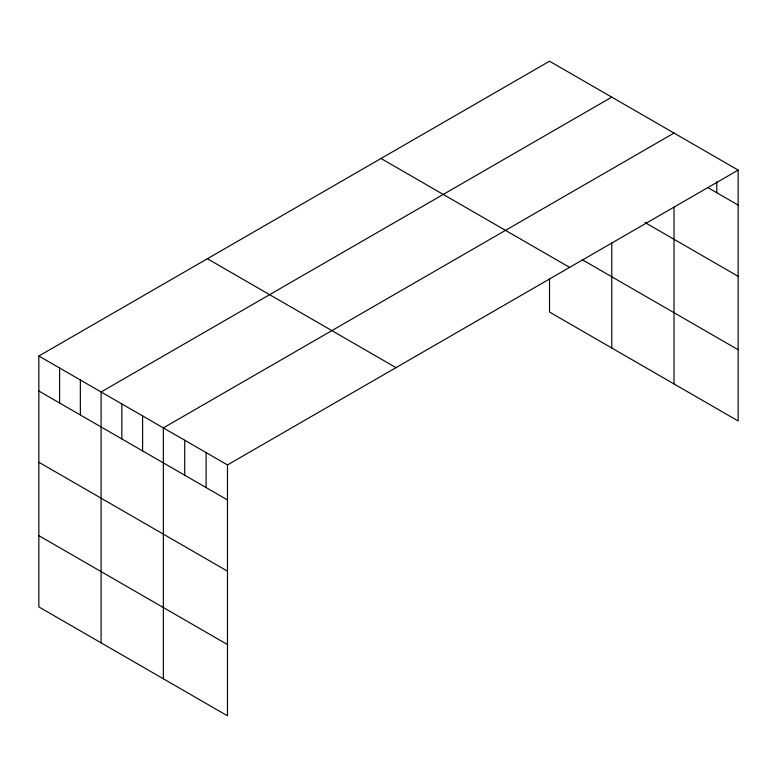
<?xml version="1.0" encoding="UTF-8"?>
<svg xmlns="http://www.w3.org/2000/svg" width="777" height="777" viewBox="0 0 777 777"><rect width="100%" height="100%" fill="white"/><g stroke="black" fill="none" stroke-linecap="round" stroke-linejoin="round"><path stroke-width="1.17" d="M38.85 356.031L227.476 464.928L227.476 715.802L38.85 606.905L38.85 356.031L549.524 61.198L738.15 170.095L738.15 420.969L549.524 312.072L549.524 278.817M611.771 97.135L101.097 391.967L101.097 642.841M674.018 133.071L163.345 427.904L163.345 678.777M227.476 464.928L738.15 170.095M707.614 187.451L738.15 205.079M644.968 222.523L738.15 276.321M582.721 259.994L738.15 349.728M381.002 158.489L569.628 267.395M207.372 258.731L395.998 367.638M38.85 391.016L227.476 499.912M38.85 462.257L227.476 571.153M38.85 535.654L227.476 644.56M716.773 181.876L716.773 192.735M674.018 207.236L674.018 383.945M611.771 242.978L611.771 348.009M206.099 452.593L206.099 487.567M184.722 440.248L184.722 475.233M142.599 415.928L142.599 450.913M121.843 403.943L121.843 438.927M80.352 379.992L80.352 414.967M59.596 368.007L59.596 402.991"/></g></svg>
